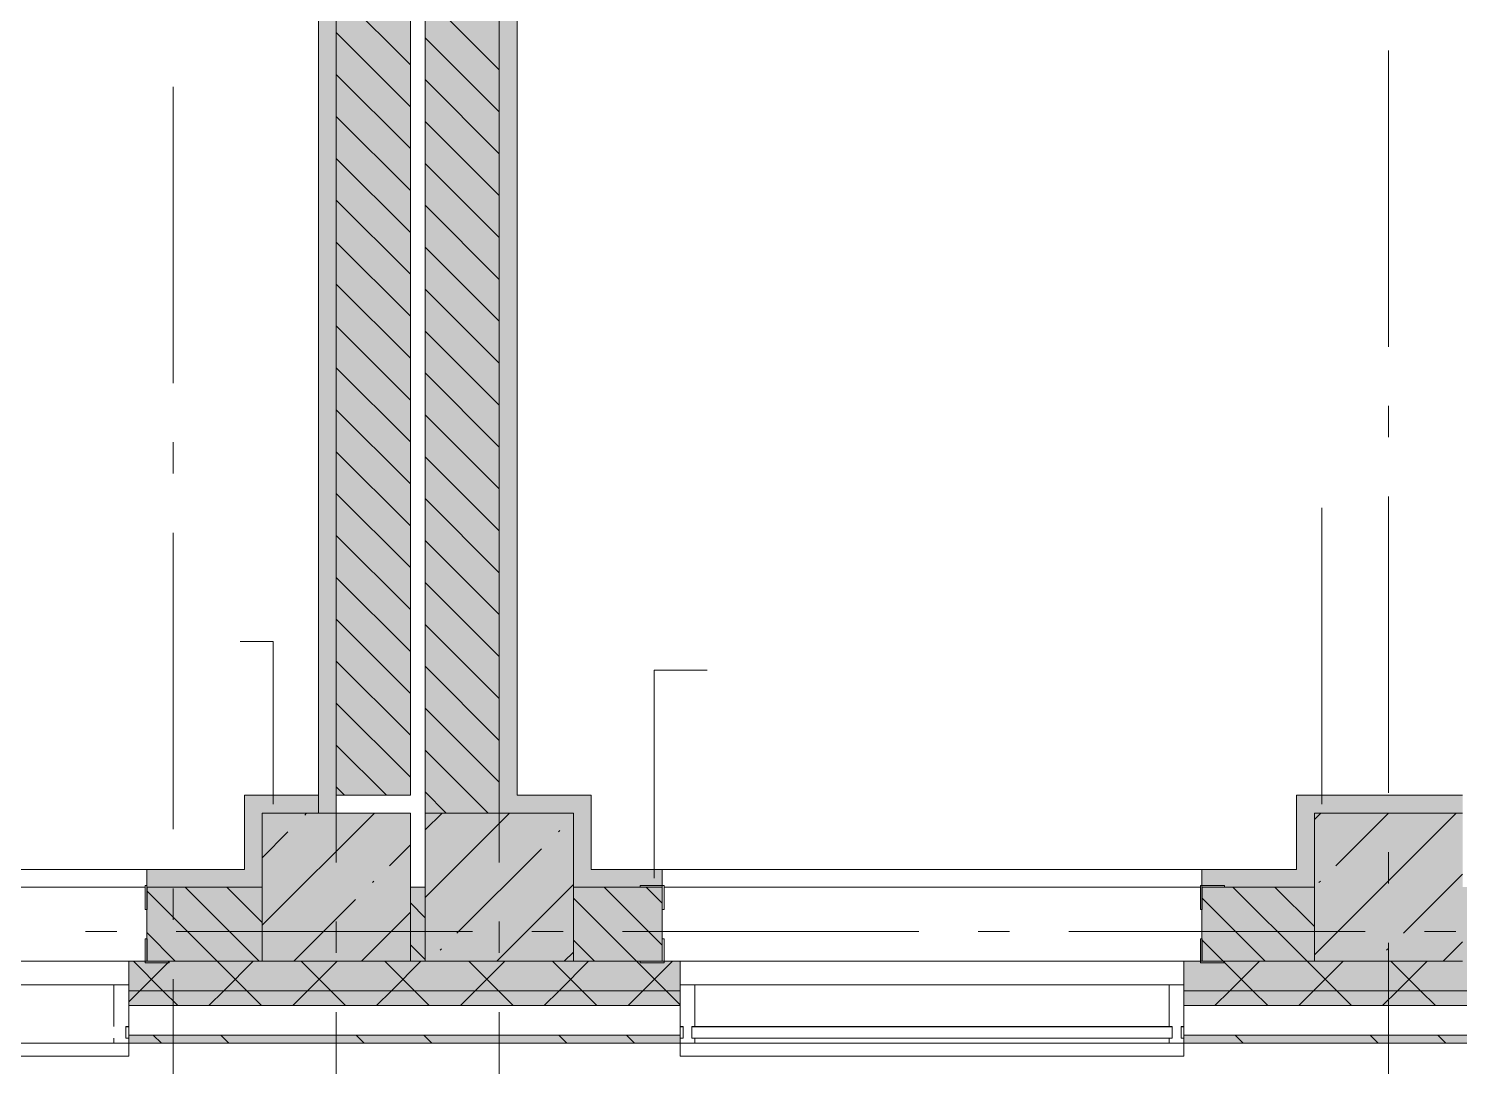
# Model space of a CAD drawing. Header units: millimetres. Extents: x -537608 to 253996, y -217170 to 186033.
# Drawn here: x -243964 to -239137, y 91066 to 94569 of the extents above; entities that cross this region are included whole.
import ezdxf

# ---------------------------------------------------------------- set-up
doc = ezdxf.new("R2010")
doc.units = ezdxf.units.MM
doc.layers.add('PDF _Геометрия', color=7, linetype='Continuous')
doc.layers.add('PDF _Сплошная заливка', color=7, linetype='Continuous', true_color=0xffffff)

msp = doc.modelspace()

# ---------------------------------------------------------------- hatches: boundary and pattern name
at = {"layer": 'PDF _Сплошная заливка', "transparency": 33554559}
for points in [[(-242926.19, 91981.2671), (-242676.189, 91981.2671), (-242676.189, 98911.2649), (-242926.19, 98911.2649), (-242926.19, 92577.1358)], [(-242458.491, 91921.2686), (-242376.1922, 91921.2686), (-242376.1922, 98921.2654), (-242626.1889, 98921.2654), (-242626.1889, 91921.2686)], [(-242126.1913, 91421.2666), (-242126.1913, 91921.2686), (-242626.1889, 91921.2686), (-242626.1889, 91421.2666), (-242458.491, 91421.2666)], [(-239626.1902, 91421.2666), (-239126.1905, 91421.2666), (-239126.1905, 91921.2686), (-239626.1902, 91921.2686), (-239626.1902, 91515.2129)]]:
    msp.add_hatch(color=256, dxfattribs=at).paths.add_polyline_path(points)
at = {"layer": 'PDF _Сплошная заливка', "true_color": 0xff7d7d, "transparency": 33554559}
for points in [[(-242376.1922, 91921.2686), (-242316.1894, 91921.2686), (-242316.1894, 98921.2654), (-242376.1922, 98921.2654), (-242376.1922, 92577.1358)], [(-242986.1885, 91921.2686), (-242986.1885, 91981.2671), (-243236.1895, 91981.2671), (-243236.1895, 91921.2686), (-243176.191, 91921.2686)], [(-242126.1913, 91731.2661), (-242066.1928, 91731.2661), (-242066.1928, 91981.2671), (-242126.1913, 91981.2671), (-242126.1913, 91869.1886)], [(-239126.1905, 91921.2686), (-239126.1905, 91981.2671), (-239686.1909, 91981.2671), (-239686.1909, 91921.2686), (-239626.1902, 91921.2686)]]:
    msp.add_hatch(color=11, dxfattribs=at).paths.add_polyline_path(points)
at = {"layer": 'PDF _Сплошная заливка', "true_color": 0xfca910, "transparency": 33554559}
msp.add_hatch(color=40, dxfattribs=at).paths.add_polyline_path([(-242986.1885, 91921.2686), (-242926.19, 91921.2686), (-242926.19, 98861.2647), (-242986.1885, 98861.2647), (-242986.1885, 91981.2671)])
at = {"layer": 'PDF _Сплошная заливка', "true_color": 0xff7d7d, "transparency": 33554559}
h = msp.add_hatch(color=11, dxfattribs=at)
h.paths.add_polyline_path([(-243236.1895, 91671.2676), (-243236.1895, 91731.2661), (-243565.7421, 91731.2661), (-243564.7431, 91671.2676), (-243293.3633, 91671.2676)], flags=0)
h.paths.add_polyline_path([(-245676.192, 91671.2676), (-245385.7414, 91671.2676), (-245385.7414, 91731.2661), (-245676.192, 91731.2661)], flags=0)
h = msp.add_hatch(color=11, dxfattribs=at)
h.paths.add_polyline_path([(-241826.1901, 91671.2676), (-241826.1901, 91731.2661), (-242126.1913, 91731.2661), (-242126.1913, 91671.2676), (-242041.0592, 91671.2676)], flags=0)
h.paths.add_polyline_path([(-239953.8848, 91671.2676), (-239686.1909, 91671.2676), (-239686.1909, 91731.2661), (-240006.1909, 91731.2661), (-240006.1909, 91671.2676)], flags=0)
at = {"layer": 'PDF _Сплошная заливка', "transparency": 33554559}
h = msp.add_hatch(color=256, dxfattribs=at)
h.paths.add_polyline_path([(-233692.3661, 91421.2666), (-233626.193, 91421.2666), (-233626.193, 91671.2676), (-234066.1921, 91671.2676), (-234066.1921, 91421.2666)], flags=0)
h.paths.add_polyline_path([(-239119.0147, 91421.2666), (-238826.1914, 91421.2666), (-238826.1914, 91671.2676), (-239126.1905, 91671.2676), (-239126.1905, 91421.2666)], flags=0)
h.paths.add_polyline_path([(-235886.1913, 91421.2666), (-235886.1913, 91671.2676), (-237006.1922, 91671.2676), (-237006.1922, 91421.2666), (-236196.9723, 91421.2666)], flags=0)
h.paths.add_polyline_path([(-243293.3633, 91421.2666), (-243176.191, 91421.2666), (-243176.191, 91671.2676), (-243565.7421, 91671.2676), (-243565.7421, 91421.2666)], flags=0)
h.paths.add_polyline_path([(-241826.1901, 91421.2666), (-241826.1901, 91671.2676), (-242126.1913, 91671.2676), (-242126.1913, 91421.2666), (-242041.0592, 91421.2666)], flags=0)
h.paths.add_polyline_path([(-240006.1909, 91421.2666), (-239626.1902, 91421.2666), (-239626.1902, 91671.2676), (-240006.1909, 91671.2676), (-240006.1909, 91515.2129)], flags=0)
h.paths.add_polyline_path([(-242676.189, 91421.2666), (-242626.1889, 91421.2666), (-242626.1889, 91671.2676), (-242676.189, 91671.2676), (-242676.189, 91571.9777)], flags=0)
h.paths.add_polyline_path([(-246565.7407, 91421.2666), (-246176.1896, 91421.2666), (-246176.1896, 91671.2676), (-246565.7407, 91671.2676), (-246565.7407, 91515.2129)], flags=0)
h.paths.add_polyline_path([(-245385.7414, 91421.2666), (-245385.7414, 91671.2676), (-245676.192, 91671.2676), (-245676.192, 91421.2666)], flags=0)
h.paths.add_polyline_path([(-248720.0118, 91421.2666), (-248385.7443, 91421.2666), (-248385.7443, 91671.2676), (-249565.7436, 91671.2676), (-249565.7436, 91421.2666), (-249137.4437, 91421.2666)], flags=0)
h.paths.add_polyline_path([(-252476.9243, 91421.2666), (-252176.1868, 91421.2666), (-252176.1868, 91671.2676), (-252565.7423, 91671.2676), (-252565.7423, 91421.2666)], flags=0)
h.paths.add_polyline_path([(-251385.7429, 91421.2666), (-251385.7429, 91671.2676), (-251676.1892, 91671.2676), (-251676.1892, 91421.2666), (-251642.052, 91421.2666)], flags=0)
h.paths.add_polyline_path([(-255565.7409, 91421.2666), (-255176.1898, 91421.2666), (-255176.1898, 91671.2676), (-255565.7409, 91671.2676), (-255565.7409, 91515.2129)], flags=0)
h.paths.add_polyline_path([(-257486.1367, 91421.2666), (-257385.7402, 91421.2666), (-257385.7402, 91671.2676), (-258565.7395, 91671.2676), (-258565.7395, 91421.2666), (-258321.009, 91421.2666)], flags=0)
h.paths.add_polyline_path([(-254385.7415, 91421.2666), (-254385.7415, 91671.2676), (-254676.1879, 91671.2676), (-254676.1879, 91421.2666), (-254564.0965, 91421.2666)], flags=0)
h.paths.add_polyline_path([(-261243.0492, 91421.2666), (-261176.187, 91421.2666), (-261176.187, 91671.2676), (-261565.7382, 91671.2676), (-261565.7382, 91421.2666)], flags=0)
h.paths.add_polyline_path([(-260385.7388, 91421.2666), (-260385.7388, 91671.2676), (-260676.1851, 91671.2676), (-260676.1851, 91421.2666), (-260408.1812, 91421.2666)], flags=0)
h.paths.add_polyline_path([(-264176.1857, 91421.2666), (-264176.1857, 91671.2676), (-264565.7411, 91671.2676), (-264565.7411, 91421.2666)], flags=0)
h.paths.add_polyline_path([(-266669.6977, 91421.2666), (-266385.7404, 91421.2666), (-266385.7404, 91671.2676), (-267560.7406, 91671.2676), (-267560.7406, 91421.2666), (-267504.57, 91421.2666)], flags=0)
h.paths.add_polyline_path([(-263676.1881, 91421.2666), (-263385.7374, 91421.2666), (-263385.7374, 91671.2676), (-263676.1881, 91671.2676), (-263676.1881, 91506.6485)], flags=0)
h.paths.add_polyline_path([(-269380.7398, 91421.2666), (-269380.7398, 91671.2676), (-269676.1853, 91671.2676), (-269676.1853, 91421.2666), (-269591.7422, 91421.2666)], flags=0)
h.paths.add_polyline_path([(-270176.1872, 91421.2666), (-270176.1872, 91671.2676), (-270566.3541, 91671.2676), (-270566.3541, 91421.2666), (-270426.6102, 91421.2666)], flags=0)
h.paths.add_polyline_path([(-273348.6546, 91421.2666), (-273176.1859, 91421.2666), (-273176.1859, 91671.2676), (-273565.737, 91671.2676), (-273565.737, 91421.2666)], flags=0)
h.paths.add_polyline_path([(-275676.1826, 91421.2666), (-275385.7362, 91421.2666), (-275385.7362, 91671.2676), (-275676.1826, 91671.2676)], flags=0)
h.paths.add_polyline_path([(-272386.3534, 91421.2666), (-272386.3534, 91671.2676), (-272676.184, 91671.2676), (-272676.184, 91421.2666), (-272513.7824, 91421.2666)], flags=0)
h.paths.add_polyline_path([(-276226.1847, 91421.2666), (-276176.1845, 91421.2666), (-276176.1845, 91671.2676), (-276226.1847, 91671.2676), (-276226.1847, 91555.6756)], flags=0)
h.paths.add_polyline_path([(-276865.7367, 91421.2666), (-276726.1823, 91421.2666), (-276726.1823, 91671.2676), (-276865.7367, 91671.2676), (-276865.7367, 91515.2129)], flags=0)
h.paths.add_polyline_path([(-281685.7347, 91421.2666), (-281685.7347, 91671.2676), (-282865.734, 91671.2676), (-282865.734, 91421.2666), (-281697.3434, 91421.2666)], flags=0)
h.paths.add_polyline_path([(-279865.7397, 91421.2666), (-279726.1853, 91421.2666), (-279726.1853, 91671.2676), (-279865.7397, 91671.2676), (-279865.7397, 91515.2129)], flags=0)
h.paths.add_polyline_path([(-278685.7403, 91421.2666), (-278685.7403, 91671.2676), (-279226.1833, 91671.2676), (-279226.1833, 91421.2666), (-278775.3032, 91421.2666)], flags=0)
h.paths.add_polyline_path([(-284685.7376, 91421.2666), (-284685.7376, 91671.2676), (-285226.1806, 91671.2676), (-285226.1806, 91421.2666), (-285036.824, 91421.2666)], flags=0)
h.paths.add_polyline_path([(-285726.1825, 91421.2666), (-285726.1825, 91671.2676), (-285865.7369, 91671.2676), (-285865.7369, 91421.2666)], flags=0)
h.paths.add_polyline_path([(-288226.1835, 91421.2666), (-287685.7319, 91421.2666), (-287685.7319, 91671.2676), (-288226.1835, 91671.2676)], flags=0)
h.paths.add_polyline_path([(-288793.7365, 91421.2666), (-288726.1855, 91421.2666), (-288726.1855, 91671.2676), (-288865.7313, 91671.2676), (-288865.7313, 91421.2666)], flags=0)
h.paths.add_polyline_path([(-290880.9044, 91421.2666), (-290685.7348, 91421.2666), (-290685.7348, 91671.2676), (-291926.1806, 91671.2676), (-291926.1806, 91421.2666), (-291715.7767, 91421.2666)], flags=0)
h.paths.add_polyline_path([(-299626.1757, 91421.2666), (-299546.1806, 91421.2666), (-299546.1806, 91671.2676), (-299626.1757, 91671.2676), (-299626.1757, 91455.7484)], flags=0)
h.paths.add_polyline_path([(-300126.1777, 91421.2666), (-300126.1777, 91671.2676), (-300803.6776, 91671.2676), (-300803.6776, 91421.2666), (-300481.9058, 91421.2666)], flags=0)
h.paths.add_polyline_path([(-304238.8097, 91421.2666), (-304126.1758, 91421.2666), (-304126.1758, 91671.2676), (-307138.3387, 91671.2676), (-307138.3387, 91421.2666), (-305073.682, 91421.2666)], flags=0)
h.paths.add_polyline_path([(-301803.6815, 91421.2666), (-301803.6815, 91671.2676), (-303626.1825, 91671.2676), (-303626.1825, 91421.2666), (-302151.6419, 91421.2666)], flags=0)
h.paths.add_polyline_path([(-308138.3338, 91421.2666), (-308138.3338, 91671.2676), (-308726.1763, 91671.2676), (-308726.1763, 91421.2666), (-308413.1627, 91421.2666)], flags=0)
h = msp.add_hatch(color=256, dxfattribs=at)
h.paths.add_polyline_path([(-214072.9389, 91321.2663), (-213276.196, 91321.2663), (-213276.196, 91421.2666), (-222460.9308, 91421.2666), (-222460.9308, 91321.2663), (-214907.808, 91321.2663)], flags=0)
h.paths.add_polyline_path([(-224160.9288, 91321.2663), (-224160.9288, 91421.2666), (-232001.1932, 91421.2666), (-232001.1932, 91321.2663), (-224926.2392, 91321.2663)], flags=0)
h.paths.add_polyline_path([(-232851.1922, 91321.2663), (-232851.1922, 91421.2666), (-234126.1928, 91421.2666), (-234126.1928, 91321.2663), (-233126.1932, 91321.2663)], flags=0)
h.paths.add_polyline_path([(-236196.9723, 91321.2663), (-235826.1928, 91321.2663), (-235826.1928, 91421.2666), (-237066.1908, 91421.2666), (-237066.1908, 91321.2663), (-236614.4085, 91321.2663)], flags=0)
h.paths.add_polyline_path([(-239953.8848, 91321.2663), (-238766.1908, 91321.2663), (-238766.1908, 91421.2666), (-240066.1915, 91421.2666), (-240066.1915, 91321.2663)], flags=0)
h.paths.add_polyline_path([(-243626.1884, 91321.2663), (-241766.1916, 91321.2663), (-241766.1916, 91421.2666), (-243626.1884, 91421.2666)], flags=0)
h.paths.add_polyline_path([(-245380.5355, 91321.2663), (-245326.1907, 91321.2663), (-245326.1907, 91421.2666), (-246626.1914, 91421.2666), (-246626.1914, 91321.2663), (-245797.9674, 91321.2663)], flags=0)
h.paths.add_polyline_path([(-249626.19, 91321.2663), (-248326.1893, 91321.2663), (-248326.1893, 91421.2666), (-249626.19, 91421.2666)], flags=0)
h.paths.add_polyline_path([(-254564.0965, 91321.2663), (-254326.1866, 91321.2663), (-254326.1866, 91421.2666), (-255626.1873, 91421.2666), (-255626.1873, 91321.2663), (-254981.5283, 91321.2663)], flags=0)
h.paths.add_polyline_path([(-251326.1879, 91321.2663), (-251326.1879, 91421.2666), (-252626.1886, 91421.2666), (-252626.1886, 91321.2663), (-251642.052, 91321.2663)], flags=0)
h.paths.add_polyline_path([(-257486.1367, 91321.2663), (-257326.1894, 91321.2663), (-257326.1894, 91421.2666), (-258626.1859, 91421.2666), (-258626.1859, 91321.2663), (-258321.009, 91321.2663)], flags=0)
h.paths.add_polyline_path([(-260825.613, 91321.2663), (-260326.1881, 91321.2663), (-260326.1881, 91421.2666), (-261626.1888, 91421.2666), (-261626.1888, 91321.2663), (-261243.0492, 91321.2663)], flags=0)
h.paths.add_polyline_path([(-264626.1874, 91321.2663), (-263326.1867, 91321.2663), (-263330.2213, 91421.2666), (-264626.1874, 91421.2666)], flags=0)
h.paths.add_polyline_path([(-266326.1853, 91321.2663), (-266326.1853, 91421.2666), (-267621.1869, 91421.2666), (-267621.1869, 91321.2663), (-266669.6977, 91321.2663)], flags=0)
h.paths.add_polyline_path([(-269591.7422, 91321.2663), (-269321.1849, 91321.2663), (-269321.1849, 91421.2666), (-270626.8047, 91421.2666), (-270626.8047, 91321.2663), (-270009.1741, 91321.2663)], flags=0)
h.paths.add_polyline_path([(-272513.7824, 91321.2663), (-272326.8026, 91321.2663), (-272326.8026, 91421.2666), (-273626.1833, 91421.2666), (-273626.1833, 91321.2663), (-273348.6546, 91321.2663)], flags=0)
h.paths.add_polyline_path([(-279192.735, 91321.2663), (-278626.181, 91321.2663), (-278626.181, 91421.2666), (-279926.186, 91421.2666), (-279926.186, 91321.2663), (-279610.1755, 91321.2663)], flags=0)
h.paths.add_polyline_path([(-276926.1831, 91321.2663), (-275326.1855, 91321.2663), (-275326.1855, 91421.2666), (-276926.1831, 91421.2666)], flags=0)
h.paths.add_polyline_path([(-281626.184, 91321.2663), (-281626.184, 91421.2666), (-282926.1804, 91421.2666), (-282926.1804, 91321.2663), (-281697.3434, 91321.2663)], flags=0)
h.paths.add_polyline_path([(-284626.1869, 91321.2663), (-284626.1869, 91421.2666), (-285926.1833, 91421.2666), (-285926.1833, 91321.2663), (-285036.824, 91321.2663)], flags=0)
h.paths.add_polyline_path([(-287626.1812, 91321.2663), (-287626.1812, 91421.2666), (-288926.1776, 91421.2666), (-288926.1776, 91321.2663), (-287958.8642, 91321.2663)], flags=0)
h.paths.add_polyline_path([(-290880.9044, 91321.2663), (-290626.1842, 91321.2663), (-290626.1842, 91421.2666), (-291926.1806, 91421.2666), (-291926.1806, 91321.2663), (-291715.7767, 91321.2663)], flags=0)
h.paths.add_polyline_path([(-304238.8097, 91321.2663), (-301741.177, 91321.2663), (-301741.177, 91421.2666), (-307200.8346, 91421.2666), (-307200.8346, 91321.2663), (-305073.682, 91321.2663)], flags=0)
h.paths.add_polyline_path([(-299626.1757, 91321.2663), (-299566.1772, 91321.2663), (-299566.1772, 91421.2666), (-300866.1822, 91421.2666), (-300866.1822, 91321.2663), (-299647.0335, 91321.2663)], flags=0)
h.paths.add_polyline_path([(-310082.8987, 91321.2663), (-308075.8379, 91321.2663), (-308075.8379, 91421.2666), (-317076.174, 91421.2666), (-317076.174, 91321.2663), (-311752.6347, 91321.2663)], flags=0)
h = msp.add_hatch(color=256, dxfattribs=at)
h.paths.add_polyline_path([(-213176.1955, 91271.2661), (-213176.1955, 91321.2663), (-222460.9308, 91321.2663), (-222460.9308, 91271.2661), (-213238.0699, 91271.2661)], flags=0)
h.paths.add_polyline_path([(-225761.1072, 91271.2661), (-224160.9288, 91271.2661), (-224160.9288, 91321.2663), (-232001.1932, 91321.2663), (-232001.1932, 91271.2661), (-226595.9773, 91271.2661)], flags=0)
h.paths.add_polyline_path([(-233274.93, 91271.2661), (-232851.1922, 91271.2661), (-232851.1922, 91321.2663), (-234126.1928, 91321.2663), (-234126.1928, 91271.2661), (-233692.3661, 91271.2661)], flags=0)
h.paths.add_polyline_path([(-237031.8425, 91271.2661), (-235826.1928, 91271.2661), (-235826.1928, 91321.2663), (-237066.1908, 91321.2663), (-237066.1908, 91271.2661)], flags=0)
h.paths.add_polyline_path([(-239119.0147, 91271.2661), (-238766.1908, 91271.2661), (-238766.1908, 91321.2663), (-240066.1915, 91321.2663), (-240066.1915, 91271.2661), (-239536.4508, 91271.2661)], flags=0)
h.paths.add_polyline_path([(-242041.0592, 91271.2661), (-241766.1916, 91271.2661), (-241766.1916, 91321.2663), (-243626.1884, 91321.2663), (-243626.1884, 91271.2661), (-242458.491, 91271.2661)], flags=0)
h.paths.add_polyline_path([(-245797.9674, 91271.2661), (-245326.1907, 91271.2661), (-245326.1907, 91321.2663), (-246626.1914, 91321.2663), (-246626.1914, 91271.2661), (-246215.4035, 91271.2661)], flags=0)
h.paths.add_polyline_path([(-248720.0118, 91271.2661), (-248326.1893, 91271.2661), (-248326.1893, 91321.2663), (-249626.19, 91321.2663), (-249626.19, 91271.2661), (-249137.4437, 91271.2661)], flags=0)
h.paths.add_polyline_path([(-252626.1886, 91271.2661), (-251326.1879, 91271.2661), (-251326.1879, 91321.2663), (-252626.1886, 91321.2663)], flags=0)
h.paths.add_polyline_path([(-257326.1894, 91271.2661), (-257326.1894, 91321.2663), (-258626.1859, 91321.2663), (-258626.1859, 91271.2661), (-257486.1367, 91271.2661)], flags=0)
h.paths.add_polyline_path([(-255626.1873, 91271.2661), (-254326.1866, 91271.2661), (-254326.1866, 91321.2663), (-255626.1873, 91321.2663)], flags=0)
h.paths.add_polyline_path([(-261243.0492, 91271.2661), (-260326.1881, 91271.2661), (-260326.1881, 91321.2663), (-261626.1888, 91321.2663), (-261626.1888, 91271.2661)], flags=0)
h.paths.add_polyline_path([(-267621.1869, 91271.2661), (-266326.1853, 91271.2661), (-266326.1853, 91321.2663), (-267621.1869, 91321.2663)], flags=0)
h.paths.add_polyline_path([(-263326.1867, 91271.2661), (-263330.2213, 91321.2663), (-264626.1874, 91321.2663), (-264626.1874, 91271.2661), (-263330.2213, 91271.2661)], flags=0)
h.paths.add_polyline_path([(-269321.1849, 91271.2661), (-269321.1849, 91321.2663), (-270626.8047, 91321.2663), (-270626.8047, 91271.2661), (-269591.7422, 91271.2661)], flags=0)
h.paths.add_polyline_path([(-272513.7824, 91271.2661), (-272326.8026, 91271.2661), (-272326.8026, 91321.2663), (-273626.1833, 91321.2663), (-273626.1833, 91271.2661), (-273348.6546, 91271.2661)], flags=0)
h.paths.add_polyline_path([(-275435.8268, 91271.2661), (-275326.1855, 91271.2661), (-275326.1855, 91321.2663), (-276926.1831, 91321.2663), (-276926.1831, 91271.2661), (-275853.2587, 91271.2661)], flags=0)
h.paths.add_polyline_path([(-279610.1755, 91271.2661), (-278626.181, 91271.2661), (-278626.181, 91321.2663), (-279926.186, 91321.2663), (-279926.186, 91271.2661)], flags=0)
h.paths.add_polyline_path([(-281626.184, 91271.2661), (-281626.184, 91321.2663), (-282926.1804, 91321.2663), (-282926.1804, 91271.2661), (-281697.3434, 91271.2661)], flags=0)
h.paths.add_polyline_path([(-285926.1833, 91271.2661), (-284626.1869, 91271.2661), (-284626.1869, 91321.2663), (-285926.1833, 91321.2663)], flags=0)
h.paths.add_polyline_path([(-290626.1842, 91271.2661), (-290626.1842, 91321.2663), (-291926.1806, 91321.2663), (-291926.1806, 91271.2661), (-290880.9044, 91271.2661)], flags=0)
h.paths.add_polyline_path([(-288376.296, 91271.2661), (-287626.1812, 91271.2661), (-287626.1812, 91321.2663), (-288926.1776, 91321.2663), (-288926.1776, 91271.2661), (-288793.7365, 91271.2661)], flags=0)
h.paths.add_polyline_path([(-300064.4654, 91271.2661), (-299566.1772, 91271.2661), (-299566.1772, 91321.2663), (-300866.1822, 91321.2663), (-300866.1822, 91271.2661), (-300481.9058, 91271.2661)], flags=0)
h.paths.add_polyline_path([(-303821.3779, 91271.2661), (-301741.177, 91271.2661), (-301741.177, 91321.2663), (-307200.8346, 91321.2663), (-307200.8346, 91271.2661), (-304238.8097, 91271.2661)], flags=0)
h.paths.add_polyline_path([(-308413.1627, 91271.2661), (-308075.8379, 91271.2661), (-308075.8379, 91321.2663), (-317126.1742, 91321.2663), (-317126.1742, 91271.2661), (-308830.5945, 91271.2661)], flags=0)
h = msp.add_hatch(color=256, dxfattribs=at)
h.paths.add_polyline_path([(-213126.1959, 91144.2677), (-213026.1966, 91144.2677), (-213026.1966, 91171.2657), (-222460.9308, 91171.2657), (-222460.9308, 91144.2677), (-213176.1955, 91144.2677)], flags=0)
h.paths.add_polyline_path([(-224926.2392, 91144.2677), (-224160.9288, 91144.2677), (-224160.9288, 91171.2657), (-232001.1932, 91171.2657), (-232001.1932, 91144.2677), (-226595.9773, 91144.2677)], flags=0)
h.paths.add_polyline_path([(-232851.1922, 91144.2677), (-232851.1922, 91171.2657), (-234126.1928, 91171.2657), (-234126.1928, 91144.2677), (-233274.93, 91144.2677)], flags=0)
h.paths.add_polyline_path([(-235826.1928, 91144.2677), (-235826.1928, 91171.2657), (-237066.1908, 91171.2657), (-237066.1908, 91144.2677), (-236614.4085, 91144.2677)], flags=0)
h.paths.add_polyline_path([(-238766.1908, 91144.2677), (-238766.1908, 91171.2657), (-240066.1915, 91171.2657), (-240066.1915, 91144.2677), (-239953.8848, 91144.2677)], flags=0)
h.paths.add_polyline_path([(-243626.1884, 91144.2677), (-241766.1916, 91144.2677), (-241766.1916, 91171.2657), (-243626.1884, 91171.2657), (-243626.1884, 91161.2415)], flags=0)
h.paths.add_polyline_path([(-245326.1907, 91144.2677), (-245326.1907, 91171.2657), (-246626.1914, 91171.2657), (-246626.1914, 91144.2677)], flags=0)
h.paths.add_polyline_path([(-249626.19, 91144.2677), (-248326.1893, 91144.2677), (-248326.1893, 91171.2657), (-249626.19, 91171.2657), (-249626.19, 91161.2415)], flags=0)
h.paths.add_polyline_path([(-254326.1866, 91144.2677), (-254326.1866, 91171.2657), (-255626.1873, 91171.2657), (-255626.1873, 91144.2677), (-254981.5283, 91144.2677)], flags=0)
h.paths.add_polyline_path([(-252626.1886, 91144.2677), (-251326.1879, 91144.2677), (-251326.1879, 91171.2657), (-252626.1886, 91171.2657), (-252626.1886, 91161.2415)], flags=0)
h.paths.add_polyline_path([(-258321.009, 91144.2677), (-257326.1894, 91144.2677), (-257326.1894, 91171.2657), (-258626.1859, 91171.2657), (-258626.1859, 91144.2677)], flags=0)
h.paths.add_polyline_path([(-260326.1881, 91144.2677), (-260326.1881, 91171.2657), (-261626.1888, 91171.2657), (-261626.1888, 91144.2677)], flags=0)
h.paths.add_polyline_path([(-263330.2213, 91144.2677), (-263326.1867, 91144.2677), (-263330.2213, 91171.2657), (-264626.1874, 91171.2657), (-264626.1874, 91144.2677)], flags=0)
h.paths.add_polyline_path([(-266669.6977, 91144.2677), (-266326.1853, 91144.2677), (-266326.1853, 91171.2657), (-267621.1869, 91171.2657), (-267621.1869, 91144.2677)], flags=0)
h.paths.add_polyline_path([(-269321.1849, 91144.2677), (-269321.1849, 91171.2657), (-270626.8047, 91171.2657), (-270626.8047, 91144.2677), (-270009.1741, 91144.2677)], flags=0)
h.paths.add_polyline_path([(-272326.8026, 91144.2677), (-272326.8026, 91171.2657), (-273626.1833, 91171.2657), (-273626.1833, 91144.2677), (-273348.6546, 91144.2677)], flags=0)
h.paths.add_polyline_path([(-275326.1855, 91144.2677), (-275326.1855, 91171.2657), (-276926.1831, 91171.2657), (-276926.1831, 91144.2677), (-276688.131, 91144.2677)], flags=0)
h.paths.add_polyline_path([(-278626.181, 91144.2677), (-278626.181, 91171.2657), (-279926.186, 91171.2657), (-279926.186, 91144.2677)], flags=0)
h.paths.add_polyline_path([(-284626.1869, 91144.2677), (-284626.1869, 91171.2657), (-285926.1833, 91171.2657), (-285926.1833, 91144.2677), (-285036.824, 91144.2677)], flags=0)
h.paths.add_polyline_path([(-281697.3434, 91144.2677), (-281626.184, 91144.2677), (-281626.184, 91171.2657), (-282926.1804, 91171.2657), (-282926.1804, 91144.2677)], flags=0)
h.paths.add_polyline_path([(-288376.296, 91144.2677), (-287626.1812, 91144.2677), (-287626.1812, 91171.2657), (-288926.1776, 91171.2657), (-288926.1776, 91144.2677)], flags=0)
h.paths.add_polyline_path([(-290626.1842, 91144.2677), (-290626.1842, 91171.2657), (-291926.1806, 91171.2657), (-291926.1806, 91144.2677), (-291715.7767, 91144.2677)], flags=0)
h.paths.add_polyline_path([(-303403.9461, 91144.2677), (-301741.177, 91144.2677), (-301741.177, 91171.2657), (-307200.8346, 91171.2657), (-307200.8346, 91144.2677), (-305073.682, 91144.2677)], flags=0)
h.paths.add_polyline_path([(-300866.1822, 91144.2677), (-299566.1772, 91144.2677), (-299566.1772, 91171.2657), (-300866.1822, 91171.2657), (-300866.1822, 91161.2415)], flags=0)
h.paths.add_polyline_path([(-310082.8987, 91144.2677), (-308075.8379, 91144.2677), (-308075.8379, 91171.2657), (-317253.1726, 91171.2657), (-317253.1726, 91144.2677), (-311752.6347, 91144.2677)], flags=0)

# ---------------------------------------------------------------- linework, layer by layer
at = {"layer": 'PDF _Геометрия', "lineweight": 9}
for p, q in [((-242676.189, 91981.2671), (-242676.189, 98911.2649)), ((-242626.1889, 98921.2654), (-242626.1889, 91921.2686)), ((-242376.1922, 91921.2686), (-242376.1922, 98921.2654)), ((-242376.1922, 98921.2654), (-242376.1922, 91921.2686)), ((-242986.1885, 91981.2671), (-242986.1885, 98861.2647)), ((-242926.19, 98861.2647), (-242926.19, 91981.2671)), ((-242926.19, 91981.2671), (-242926.19, 98861.2647)), ((-242316.1894, 98861.2647), (-242316.1894, 91981.2671)), ((-242676.189, 94446.485), (-242926.19, 94696.4859)), ((-242376.1922, 94429.3303), (-242626.1889, 94679.3312)), ((-242676.189, 94305.0661), (-242926.19, 94555.0671)), ((-242376.1922, 94287.907), (-242626.1889, 94537.908)), ((-242676.189, 94163.6429), (-242926.19, 94413.6438)), ((-242376.1922, 94146.4882), (-242626.1889, 94396.4848)), ((-242676.189, 94022.224), (-242926.19, 94272.2206)), ((-242376.1922, 94005.0649), (-242626.1889, 94255.0659)), ((-242676.189, 93880.8008), (-242926.19, 94130.8017)), ((-242376.1922, 93863.646), (-242626.1889, 94113.6427)), ((-242676.189, 93739.3819), (-242926.19, 93989.3785)), ((-242376.1922, 93722.2228), (-242626.1889, 93972.2238)), ((-242676.189, 93597.9586), (-242926.19, 93847.9596)), ((-242376.1922, 93580.7996), (-242626.1889, 93830.8006)), ((-242676.189, 93456.5355), (-242926.19, 93706.5364)), ((-242376.1922, 93439.3807), (-242626.1889, 93689.3817)), ((-242676.189, 93315.1165), (-242926.19, 93565.1175)), ((-242376.1922, 93297.9575), (-242626.1889, 93547.9585)), ((-242676.189, 93173.6933), (-242926.19, 93423.6943)), ((-242376.1922, 93156.5386), (-242626.1889, 93406.5352)), ((-242676.189, 93032.2744), (-242926.19, 93282.2754)), ((-242376.1922, 93015.1154), (-242626.1889, 93265.1164)), ((-242676.189, 92890.8512), (-242926.19, 93140.8522)), ((-242376.1922, 92873.6965), (-242626.1889, 93123.6931)), ((-242676.189, 92749.4323), (-242926.19, 92999.4289)), ((-242376.1922, 92732.2733), (-242626.1889, 92982.2742)), ((-239601.498, 91951.2679), (-239601.498, 92951.2674)), ((-242676.189, 92608.0091), (-242926.19, 92858.0101)), ((-242376.1922, 92590.8501), (-242626.1889, 92840.851)), ((-242676.189, 92466.5859), (-242926.19, 92716.5868)), ((-242376.1922, 92449.4312), (-242626.1889, 92699.4321)), ((-242676.189, 92325.167), (-242926.19, 92575.168)), ((-242376.1922, 92308.0079), (-242626.1889, 92558.0089)), ((-243138.8071, 92500.7059), (-243250.7607, 92500.7059)), ((-243138.8071, 91951.2679), (-243138.8071, 92500.7059)), ((-242676.189, 92183.7438), (-242926.19, 92433.7447)), ((-242376.1922, 92166.5891), (-242626.1889, 92416.59)), ((-241854.0924, 91701.2669), (-241854.0924, 92403.1728)), ((-241854.0924, 92403.1728), (-241675.1733, 92403.1728)), ((-242676.189, 92042.3249), (-242926.19, 92292.3258)), ((-242376.1922, 92025.1658), (-242626.1889, 92275.1668)), ((-242756.5545, 91981.2671), (-242926.19, 92150.9027)), ((-242413.7096, 91921.2686), (-242626.1889, 92133.7435)), ((-242897.9777, 91981.2671), (-242926.19, 92009.4794)), ((-243236.1895, 91921.2686), (-243236.1895, 91981.2671)), ((-243236.1895, 91981.2671), (-242986.1885, 91981.2671)), ((-242986.1885, 91981.2671), (-242986.1885, 91921.2686)), ((-242986.1885, 91921.2686), (-242986.1885, 91981.2671)), ((-242926.19, 91981.2671), (-242676.189, 91981.2671)), ((-242926.19, 91921.2686), (-242926.19, 91981.2671)), ((-242555.1328, 91921.2686), (-242626.1889, 91992.3247)), ((-242316.1894, 91981.2671), (-242126.1913, 91981.2671)), ((-242126.1913, 91981.2671), (-242066.1928, 91981.2671)), ((-242066.1928, 91981.2671), (-242066.1928, 91731.2661)), ((-239126.1905, 91981.2671), (-239686.1909, 91981.2671)), ((-239686.1909, 91981.2671), (-239686.1909, 91921.2686)), ((-243236.1895, 91731.2661), (-243236.1895, 91921.2686)), ((-243176.191, 91542.5038), (-242797.4305, 91921.2686)), ((-242676.189, 91921.2686), (-243176.191, 91921.2686)), ((-243176.191, 91921.2686), (-243176.191, 91421.2666)), ((-243032.1842, 91914.6073), (-243027.4434, 91919.3525)), ((-242676.189, 91421.2666), (-242676.189, 91921.2686)), ((-242626.1889, 91636.308), (-242341.2325, 91921.2686)), ((-242626.1889, 91864.4091), (-242569.3294, 91921.2686)), ((-242126.1913, 91921.2686), (-242626.1889, 91921.2686)), ((-242626.1889, 91921.2686), (-242626.1889, 91421.2666)), ((-242126.1913, 91421.2666), (-242126.1913, 91921.2686)), ((-239686.1909, 91921.2686), (-239686.1909, 91731.2661)), ((-239626.1902, 91899.1276), (-239604.0514, 91921.2686)), ((-239626.1902, 91442.9297), (-239147.8535, 91921.2686)), ((-239126.1905, 91921.2686), (-239626.1902, 91921.2686)), ((-239626.1902, 91921.2686), (-239626.1902, 91421.2666)), ((-239553.6853, 91743.5337), (-239375.9525, 91921.2686)), ((-242176.8158, 91857.5843), (-242172.075, 91862.325)), ((-243176.191, 91770.6049), (-243089.2116, 91857.5843)), ((-242747.0643, 91743.5337), (-242676.189, 91814.4089)), ((-242518.9632, 91515.4368), (-242233.8433, 91800.5611)), ((-245385.7414, 91731.2661), (-243565.7421, 91731.2661)), ((-243565.7421, 91677.2657), (-243565.7421, 91731.2661)), ((-243565.7421, 91731.2661), (-243236.1895, 91731.2661)), ((-242066.1928, 91731.2661), (-241826.1901, 91731.2661)), ((-241826.1901, 91731.2661), (-241826.1901, 91671.2676)), ((-241826.1901, 91731.2661), (-240006.1909, 91731.2661)), ((-239686.1909, 91731.2661), (-240006.1909, 91731.2661)), ((-240006.1909, 91731.2661), (-240006.1909, 91671.2676)), ((-245378.7443, 91671.2676), (-243570.7412, 91671.2676)), ((-243570.7412, 91671.2676), (-245378.7443, 91671.2676)), ((-243565.7421, 91671.2676), (-243565.7421, 91677.2657)), ((-243565.7421, 91421.2666), (-243565.7421, 91671.2676)), ((-243565.7421, 91671.2676), (-243236.1895, 91671.2676)), ((-243564.7431, 91671.2676), (-243565.7421, 91671.2676)), ((-243236.1895, 91671.2676), (-243564.7431, 91671.2676)), ((-243186.5036, 91421.2666), (-243436.5046, 91671.2676)), ((-243176.191, 91552.3729), (-243295.0814, 91671.2676)), ((-243236.1895, 91671.2676), (-243176.191, 91671.2676)), ((-243176.191, 91671.2676), (-243236.1895, 91671.2676)), ((-242804.0875, 91686.5105), (-242799.3466, 91691.2514)), ((-242626.1889, 91671.2676), (-242676.189, 91671.2676)), ((-242385.0365, 91421.2666), (-242126.1913, 91680.112)), ((-241826.1901, 91671.2676), (-242126.1913, 91671.2676)), ((-242126.1913, 91671.2676), (-241826.1901, 91671.2676)), ((-241826.1901, 91475.168), (-242022.2897, 91671.2676)), ((-241826.1901, 91616.5869), (-241880.8708, 91671.2676)), ((-241826.1901, 91671.2676), (-241826.1901, 91421.2666)), ((-241820.1919, 91671.2676), (-240010.7443, 91671.2676)), ((-240010.7443, 91671.2676), (-241820.1919, 91671.2676)), ((-239686.1909, 91671.2676), (-240006.1909, 91671.2676)), ((-240006.1909, 91671.2676), (-239686.1909, 91671.2676)), ((-240006.1909, 91671.2676), (-240006.1909, 91421.2666)), ((-239650.9707, 91421.2666), (-239900.9695, 91671.2676)), ((-239626.1902, 91537.9094), (-239759.5485, 91671.2676)), ((-239686.1909, 91671.2676), (-239626.1902, 91671.2676)), ((-239626.1902, 91671.2676), (-239686.1909, 91671.2676)), ((-239610.7083, 91686.5105), (-239605.9675, 91691.2514)), ((-239325.5863, 91515.4368), (-239126.1905, 91714.8305)), ((-243327.9268, 91421.2666), (-243565.7421, 91659.0862)), ((-243069.3313, 91421.2666), (-242861.1105, 91629.4874)), ((-241913.712, 91421.2666), (-242126.1913, 91633.746)), ((-239792.3918, 91421.2666), (-240006.1909, 91635.0679)), ((-242841.2345, 91421.2666), (-242676.189, 91586.3078)), ((-242626.1889, 91568.0594), (-242676.189, 91618.0595)), ((-243469.3457, 91421.2666), (-243565.7421, 91517.663)), ((-242626.1889, 91426.6404), (-242676.189, 91476.6406)), ((-242055.1352, 91421.2666), (-242126.1913, 91492.3227)), ((-239933.8129, 91421.2666), (-240006.1909, 91493.6446)), ((-239191.6575, 91421.2666), (-239126.1905, 91486.7337)), ((-242575.9906, 91458.4138), (-242571.2455, 91463.1545)), ((-242156.9354, 91421.2666), (-242126.1913, 91452.0151)), ((-239382.6094, 91458.4138), (-239377.8686, 91463.1545)), ((-245326.1907, 91421.2666), (-243626.1884, 91421.2666)), ((-243626.1884, 91421.2666), (-245326.1907, 91421.2666)), ((-243626.1884, 91321.2663), (-243626.1884, 91421.2666)), ((-243626.1884, 91421.2666), (-243176.191, 91421.2666)), ((-243510.7685, 91321.2663), (-243610.769, 91421.2666)), ((-243588.8863, 91321.2663), (-243488.886, 91421.2666)), ((-243176.191, 91421.2666), (-243565.7421, 91421.2666)), ((-243227.9265, 91321.2663), (-243327.9268, 91421.2666)), ((-243306.0442, 91321.2663), (-243206.0438, 91421.2666)), ((-243176.191, 91421.2666), (-242676.189, 91421.2666)), ((-242945.0844, 91321.2663), (-243045.0804, 91421.2666)), ((-243023.2021, 91321.2663), (-242923.2017, 91421.2666)), ((-242662.2379, 91321.2663), (-242762.2383, 91421.2666)), ((-242740.36, 91321.2663), (-242640.3596, 91421.2666)), ((-242676.189, 91421.2666), (-242626.1889, 91421.2666)), ((-242626.1889, 91421.2666), (-242676.189, 91421.2666)), ((-242626.1889, 91421.2666), (-242126.1913, 91421.2666)), ((-242379.3958, 91321.2663), (-242479.3962, 91421.2666)), ((-242457.5136, 91321.2663), (-242357.5132, 91421.2666)), ((-242096.5537, 91321.2663), (-242196.5541, 91421.2666)), ((-242174.6715, 91321.2663), (-242074.6711, 91421.2666)), ((-241826.1901, 91421.2666), (-242126.1913, 91421.2666)), ((-242126.1913, 91421.2666), (-241766.1916, 91421.2666)), ((-241813.7115, 91321.2663), (-241913.712, 91421.2666)), ((-241891.8293, 91321.2663), (-241791.829, 91421.2666)), ((-241766.1916, 91421.2666), (-241766.1916, 91321.2663)), ((-241766.1916, 91421.2666), (-240066.1915, 91421.2666)), ((-240066.1915, 91421.2666), (-241766.1916, 91421.2666)), ((-239626.1902, 91421.2666), (-240066.1915, 91421.2666)), ((-240066.1915, 91421.2666), (-240066.1915, 91321.2663)), ((-240006.1909, 91421.2666), (-239626.1902, 91421.2666)), ((-239833.8124, 91321.2663), (-239933.8129, 91421.2666)), ((-239911.9324, 91321.2663), (-239811.932, 91421.2666)), ((-239550.9704, 91321.2663), (-239650.9707, 91421.2666)), ((-239629.0881, 91321.2663), (-239529.0877, 91421.2666)), ((-239626.1902, 91421.2666), (-239126.1905, 91421.2666)), ((-239268.1283, 91321.2663), (-239368.1286, 91421.2666)), ((-239346.246, 91321.2663), (-239246.2456, 91421.2666)), ((-243676.1886, 91341.2672), (-244451.1916, 91341.2672)), ((-243626.1884, 91341.2672), (-243676.1886, 91341.2672)), ((-243676.1886, 91341.2672), (-243676.1886, 91201.265)), ((-243626.1884, 91201.265), (-243626.1884, 91341.2672)), ((-241716.1914, 91341.2672), (-241766.1916, 91341.2672)), ((-241766.1916, 91341.2672), (-241766.1916, 91201.265)), ((-241716.1914, 91201.265), (-241716.1914, 91341.2672)), ((-240116.1917, 91341.2672), (-241716.1914, 91341.2672)), ((-240066.1915, 91341.2672), (-240116.1917, 91341.2672)), ((-240116.1917, 91341.2672), (-240116.1917, 91201.265)), ((-240066.1915, 91201.265), (-240066.1915, 91341.2672)), ((-243626.1884, 91283.9642), (-243588.8863, 91321.2663)), ((-243626.1884, 91271.2661), (-243626.1884, 91321.2663)), ((-243626.1884, 91321.2663), (-241766.1916, 91321.2663)), ((-243460.7684, 91271.2661), (-243510.7685, 91321.2663)), ((-243356.0444, 91271.2661), (-243306.0442, 91321.2663)), ((-243177.9263, 91271.2661), (-243227.9265, 91321.2663)), ((-243073.2023, 91271.2661), (-243023.2021, 91321.2663)), ((-242895.0841, 91271.2661), (-242945.0844, 91321.2663)), ((-242790.3559, 91271.2661), (-242740.36, 91321.2663)), ((-242612.2377, 91271.2661), (-242662.2379, 91321.2663)), ((-242507.5138, 91271.2661), (-242457.5136, 91321.2663)), ((-242329.3956, 91271.2661), (-242379.3958, 91321.2663)), ((-242224.6717, 91271.2661), (-242174.6715, 91321.2663)), ((-242046.5535, 91271.2661), (-242096.5537, 91321.2663)), ((-241941.8295, 91271.2661), (-241891.8293, 91321.2663)), ((-241766.1916, 91273.7463), (-241813.7115, 91321.2663)), ((-241766.1916, 91321.2663), (-241766.1916, 91271.2661)), ((-240066.1915, 91321.2663), (-238766.1908, 91321.2663)), ((-240066.1915, 91321.2663), (-240066.1915, 91271.2661)), ((-239961.9304, 91271.2661), (-239911.9324, 91321.2663)), ((-239783.8123, 91271.2661), (-239833.8124, 91321.2663)), ((-239679.0883, 91271.2661), (-239629.0881, 91321.2663)), ((-239500.9702, 91271.2661), (-239550.9704, 91321.2663)), ((-239396.2462, 91271.2661), (-239346.246, 91321.2663)), ((-239218.128, 91271.2661), (-239268.1283, 91321.2663)), ((-243626.1884, 91171.2657), (-243626.1884, 91271.2661)), ((-243626.1884, 91271.2661), (-241766.1916, 91271.2661)), ((-241766.1916, 91271.2661), (-241766.1916, 91171.2657)), ((-240066.1915, 91271.2661), (-238766.1908, 91271.2661)), ((-240066.1915, 91271.2661), (-240066.1915, 91171.2657)), ((-243636.191, 91161.2674), (-243636.191, 91201.265)), ((-243636.191, 91201.265), (-243626.1884, 91201.265)), ((-241766.1916, 91201.265), (-241756.189, 91201.265)), ((-241756.189, 91201.265), (-241756.189, 91161.2674)), ((-241726.1897, 91161.2674), (-241726.1897, 91201.265)), ((-241726.1897, 91201.265), (-241716.1914, 91201.265)), ((-240116.1917, 91201.265), (-240106.1912, 91201.265)), ((-240106.1912, 91201.265), (-240106.1912, 91161.2674)), ((-240076.192, 91161.2674), (-240076.192, 91201.265)), ((-240076.192, 91201.265), (-240066.1915, 91201.265)), ((-243676.1886, 91144.2677), (-244451.1916, 91144.2677)), ((-243676.1886, 91161.2415), (-243676.1886, 91144.2677)), ((-243676.1886, 91144.2677), (-243626.1884, 91144.2677)), ((-243626.1884, 91161.2674), (-243636.191, 91161.2674)), ((-243626.1884, 91144.2677), (-243626.1884, 91171.2657)), ((-243626.1884, 91171.2657), (-241766.1916, 91171.2657)), ((-243626.1884, 91144.2677), (-243626.1884, 91161.2674)), ((-241766.1916, 91144.2677), (-243626.1884, 91144.2677)), ((-241766.1916, 91171.2657), (-241766.1916, 91144.2677)), ((-241756.189, 91161.2674), (-241766.1916, 91161.2674)), ((-241766.1916, 91161.2674), (-241766.1916, 91144.2677)), ((-241766.1916, 91144.2677), (-241716.1914, 91144.2677)), ((-241716.1914, 91161.2674), (-241726.1897, 91161.2674)), ((-241716.1914, 91144.2677), (-241716.1914, 91161.2674)), ((-240116.1917, 91161.2674), (-241716.1914, 91161.2674)), ((-240116.1917, 91144.2677), (-241716.1914, 91144.2677)), ((-240106.1912, 91161.2674), (-240116.1917, 91161.2674)), ((-240116.1917, 91161.2674), (-240116.1917, 91144.2677)), ((-240116.1917, 91144.2677), (-240066.1915, 91144.2677)), ((-240066.1915, 91161.2674), (-240076.192, 91161.2674)), ((-240066.1915, 91171.2657), (-238766.1908, 91171.2657)), ((-240066.1915, 91171.2657), (-240066.1915, 91144.2677)), ((-240066.1915, 91144.2677), (-240066.1915, 91161.2674)), ((-240066.1915, 91144.2677), (-238766.1908, 91144.2677))]:
    msp.add_line(p, q, dxfattribs=at)
at = {"layer": 'PDF _Геометрия', "color": 253, "lineweight": 9, "true_color": 0xaaaaaa}
for p, q in [((-242926.19, 94460.6859), (-242926.19, 94566.5208)), ((-242376.1922, 94460.6859), (-242376.1922, 94566.5208)), ((-239376.1914, 93495.0991), (-239376.1914, 94495.0987)), ((-243476.1921, 94372.5095), (-243476.1921, 93372.51)), ((-242926.19, 93260.6856), (-242926.19, 94260.6851)), ((-242376.1922, 93260.6856), (-242376.1922, 94260.6851)), ((-239376.1914, 93189.2678), (-239376.1914, 93295.1027)), ((-243476.1921, 93172.5092), (-243476.1921, 93066.6743)), ((-242926.19, 92954.8542), (-242926.19, 93060.6848)), ((-242376.1922, 92954.8542), (-242376.1922, 93060.6848)), ((-239376.1914, 91989.2675), (-239376.1914, 92989.267)), ((-243476.1921, 92866.6779), (-243476.1921, 91866.6783)), ((-242926.19, 91754.8539), (-242926.19, 92754.8535)), ((-242376.1922, 91754.8539), (-242376.1922, 92754.8535)), ((-239376.1914, 91683.4361), (-239376.1914, 91789.2667)), ((-243565.7421, 91671.2676), (-243565.7421, 91677.2657)), ((-243564.7431, 91671.2676), (-243565.7421, 91671.2676)), ((-243476.1921, 91666.6775), (-243476.1921, 91560.8427)), ((-242926.19, 91449.0182), (-242926.19, 91554.8531)), ((-242376.1922, 91449.0182), (-242376.1922, 91554.8531)), ((-243666.285, 91521.2671), (-243772.1199, 91521.2671)), ((-242466.289, 91521.2671), (-243466.2885, 91521.2671)), ((-242160.4533, 91521.2671), (-242266.2883, 91521.2671)), ((-240960.4552, 91521.2671), (-241960.4526, 91521.2671)), ((-240654.6217, 91521.2671), (-240760.4544, 91521.2671)), ((-239454.6214, 91521.2671), (-240454.6209, 91521.2671)), ((-239376.1914, 90483.4358), (-239376.1914, 91483.4354)), ((-239148.7879, 91521.2671), (-239254.6206, 91521.2671)), ((-243476.1921, 91360.8419), (-243476.1921, 90360.8423)), ((-242926.19, 90249.0179), (-242926.19, 91249.0218)), ((-242376.1922, 90249.0179), (-242376.1922, 91249.0218)), ((-243626.1884, 91199.267), (-243636.191, 91199.267)), ((-241756.189, 91199.267), (-241766.1916, 91199.267)), ((-240106.1912, 91199.267), (-241726.1897, 91199.267)), ((-241716.1914, 91201.265), (-240116.1917, 91201.265)), ((-240066.1915, 91199.267), (-240076.192, 91199.267)), ((-243626.1884, 91144.2677), (-243626.1884, 91101.2646)), ((-241766.1916, 91101.2646), (-241766.1916, 91144.2677)), ((-240066.1915, 91144.2677), (-240066.1915, 91101.2646)), ((-243626.1884, 91101.2646), (-245326.1907, 91101.2646)), ((-240066.1915, 91101.2646), (-241766.1916, 91101.2646))]:
    msp.add_line(p, q, dxfattribs=at)
at = {"layer": 'PDF _Геометрия', "color": 253, "lineweight": 20, "true_color": 0xaaaaaa}
for p, q in [((-243565.7421, 91677.2657), (-243570.7412, 91677.2657)), ((-243570.7412, 91677.2657), (-243570.7412, 91596.2673)), ((-243564.7431, 91596.2673), (-243564.7431, 91671.2676)), ((-241820.1919, 91677.2657), (-241901.1904, 91677.2657)), ((-241901.1904, 91677.2657), (-241901.1904, 91671.2676)), ((-241901.1904, 91671.2676), (-241826.1901, 91671.2676)), ((-241826.1901, 91671.2676), (-241826.1901, 91596.2673)), ((-241820.1919, 91596.2673), (-241820.1919, 91677.2657)), ((-239929.7438, 91677.2657), (-240010.7443, 91677.2657)), ((-240010.7443, 91677.2657), (-240010.7443, 91596.2673)), ((-240004.7441, 91596.2673), (-240004.7441, 91671.2676)), ((-240004.7441, 91671.2676), (-239929.7438, 91671.2676)), ((-239929.7438, 91671.2676), (-239929.7438, 91677.2657)), ((-243570.7412, 91596.2673), (-243564.7431, 91596.2673)), ((-241826.1901, 91596.2673), (-241820.1919, 91596.2673)), ((-240010.7443, 91596.2673), (-240004.7441, 91596.2673)), ((-243564.7431, 91496.267), (-243570.7412, 91496.267)), ((-243570.7412, 91496.267), (-243570.7412, 91415.2685)), ((-243564.7431, 91421.2666), (-243564.7431, 91496.267)), ((-241826.1901, 91496.267), (-241826.1901, 91421.2666)), ((-241820.1919, 91496.267), (-241826.1901, 91496.267)), ((-241820.1919, 91415.2685), (-241820.1919, 91496.267)), ((-240004.7441, 91496.267), (-240010.7443, 91496.267)), ((-240010.7443, 91496.267), (-240010.7443, 91415.2685)), ((-240004.7441, 91421.2666), (-240004.7441, 91496.267)), ((-243570.7412, 91415.2685), (-243489.7429, 91415.2685)), ((-243489.7429, 91421.2666), (-243564.7431, 91421.2666)), ((-243489.7429, 91415.2685), (-243489.7429, 91421.2666)), ((-241826.1901, 91421.2666), (-241901.1904, 91421.2666)), ((-241901.1904, 91421.2666), (-241901.1904, 91415.2685)), ((-241901.1904, 91415.2685), (-241820.1919, 91415.2685)), ((-240010.7443, 91415.2685), (-239929.7438, 91415.2685)), ((-239929.7438, 91421.2666), (-240004.7441, 91421.2666)), ((-239929.7438, 91415.2685), (-239929.7438, 91421.2666))]:
    msp.add_line(p, q, dxfattribs=at)
at = {"layer": 'PDF _Геометрия', "color": 8, "lineweight": 9, "true_color": 0x787878}
for p, q in [((-243516.3835, 91144.2677), (-243543.3858, 91171.2657)), ((-243288.2867, 91144.2677), (-243315.2847, 91171.2657)), ((-242832.0887, 91144.2677), (-242859.0911, 91171.2657)), ((-242603.9919, 91144.2677), (-242630.9899, 91171.2657)), ((-242147.794, 91144.2677), (-242174.7964, 91171.2657)), ((-241919.6972, 91144.2677), (-241946.6952, 91171.2657)), ((-239866.8087, 91144.2677), (-239893.8089, 91171.2657)), ((-239410.6128, 91144.2677), (-239437.613, 91171.2657)), ((-239182.5139, 91144.2677), (-239209.5141, 91171.2657))]:
    msp.add_line(p, q, dxfattribs=at)
at = {"layer": 'PDF _Сплошная заливка', "color": 11, "lineweight": 35, "true_color": 0xff7d7d, "transparency": 33554559}
for points in [[(-242126.1913, 91921.2686), (-242126.1913, 91981.2671), (-242316.1894, 91921.2686), (-242316.1894, 91981.2671)], [(-243176.191, 91671.2676), (-243176.191, 91921.2686), (-243236.1895, 91671.2676), (-243236.1895, 91921.2686)], [(-239626.1902, 91671.2676), (-239626.1902, 91921.2686), (-239686.1909, 91671.2676), (-239686.1909, 91921.2686)]]:
    msp.add_solid(points, dxfattribs=at)
at = {"layer": 'PDF _Сплошная заливка', "lineweight": 35, "transparency": 33554559}
msp.add_solid([(-242676.189, 91421.2666), (-242676.189, 91921.2686), (-243176.191, 91421.2666), (-243176.191, 91921.2686)], dxfattribs=at)

doc.saveas('drawing.dxf')
